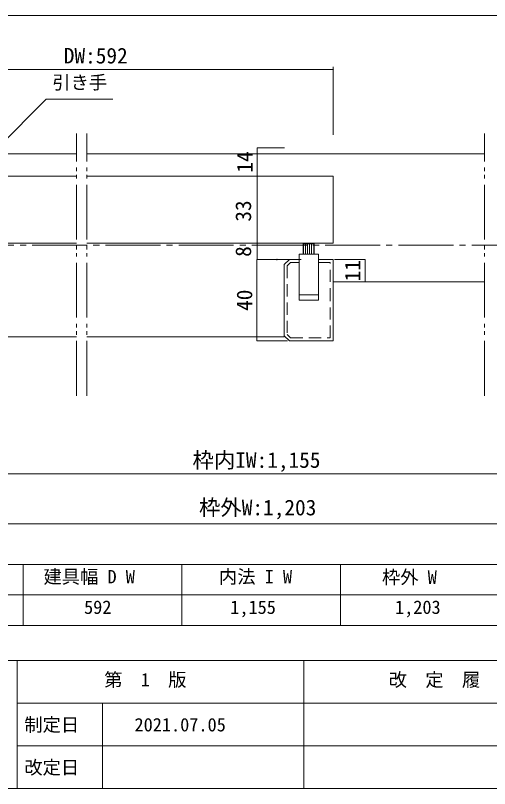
# Model space of a CAD drawing. Units: millimetres on the paper, enlarged 10 times, with parts at other scales. Extents: x -1985 to 2015, y -1370 to 1400.
# Drawn here: x -1178 to -401, y -1370 to -102 of the extents above; entities that cross this region are included whole.
import ezdxf
from ezdxf.enums import TextEntityAlignment as Align

# ---------------------------------------------------------------- set-up
doc = ezdxf.new("R2010")
doc.units = ezdxf.units.MM
doc.header["$LTSCALE"] = 10
for name, pattern in [('CHAIN2', [12, 9, -1, 1, -1]), ('DOUBLE_CHAIN2', [12.8, 9, -1, 0.6, -0.6, 0.6, -1]), ('USER9', [3, 2, -1])]:
    doc.linetypes.add(name, pattern=pattern)
doc.layers.add('1-1_0', color=7, linetype='Continuous', lineweight=20)
doc.layers.add('2-1', color=7, linetype='Continuous', lineweight=20)
doc.styles.add('ＭＳ ゴシック', font='')
doc.styles.get('ＭＳ ゴシック').set_extended_font_data('MS Gothic')

msp = doc.modelspace()

# ---------------------------------------------------------------- linework, layer by layer
at = {"layer": '1-1_0'}
for p, q in [((395, -102.5), (-1935, -102.5)), ((395, -102.5), (-1935, -102.5)), ((395, -102.5), (-1935, -102.5)), ((395, -102.5), (-1935, -102.5)), ((395, -1002.5), (-1935, -1002.5)), ((395, -1002.5), (-1935, -1002.5)), ((395, -1002.5), (-1935, -1002.5)), ((-1165, -1002.5), (-1165, -1102.5)), ((-905, -1002.5), (-905, -1102.5)), ((-645, -1002.5), (-645, -1102.5)), ((395, -1052.5), (-1935, -1052.5)), ((395, -1102.5), (-1935, -1102.5)), ((2015, -1160), (-1985, -1160)), ((-1175, -1160), (-1175, -1370)), ((-705, -1160), (-705, -1370)), ((2015, -1230), (-1175, -1230)), ((-1035, -1230), (-1035, -1370)), ((75, -1300), (-1175, -1300)), ((-1985, -1370), (2015, -1370))]:
    msp.add_line(p, q, dxfattribs=at)
at = {"layer": '2-1', "color": 4, "lineweight": 9}
for p, q in [((-657.11, -298.2), (-657.11, -186.86)), ((-1413.42, -191.02), (-657.11, -191.02)), ((-656.59, -191.02), (-657.63, -191.02)), ((-656.59, -191.02), (-657.63, -191.02)), ((-656.59, -191.02), (-657.63, -191.02)), ((-656.59, -191.02), (-657.63, -191.02)), ((-656.59, -191.02), (-657.63, -191.02)), ((-656.59, -191.02), (-657.63, -191.02)), ((-656.59, -191.02), (-657.63, -191.02)), ((-656.59, -191.02), (-657.63, -191.02)), ((-656.59, -191.02), (-657.63, -191.02)), ((-656.59, -191.02), (-657.63, -191.02)), ((-1243.42, -356.05), (-1127.22, -239.85)), ((-1127.22, -239.85), (-1018.05, -239.85)), ((-781.47, -319.38), (-781.47, -366.05)), ((-781.47, -319.38), (-736.81, -319.38)), ((-781.68, -476.05), (-781.68, -366.05)), ((-742.11, -476.05), (-785.85, -476.05)), ((-742.11, -476.05), (-785.85, -476.05)), ((-781.68, -476.57), (-781.68, -475.53)), ((-781.68, -475.53), (-781.68, -476.57)), ((-781.68, -502.72), (-781.68, -476.05)), ((-781.89, -502.72), (-731.89, -502.72)), ((-781.89, -502.72), (-781.89, -636.05)), ((-709.71, -502.72), (-753.45, -502.72)), ((-709.71, -502.72), (-753.45, -502.72)), ((-749.28, -503.24), (-749.28, -502.2)), ((-749.28, -502.2), (-749.28, -503.24)), ((-604.72, -502.72), (-654.72, -502.72)), ((-604.72, -502.72), (-604.72, -539.38)), ((-604.72, -539.38), (-654.72, -539.38)), ((-781.89, -636.05), (-731.89, -636.05)), ((-1396.75, -854.18), (-143.51, -854.18)), ((-1476.75, -936.19), (-63.51, -936.19))]:
    msp.add_line(p, q, dxfattribs=at)
at = {"layer": '2-1', "linetype": 'DOUBLE_CHAIN2'}
for p, q in [((-1077.42, -725.96), (-1077.42, -295.85)), ((-1060.75, -725.96), (-1060.75, -295.85)), ((-409.16, -725.96), (-409.16, -295.85))]:
    msp.add_line(p, q, dxfattribs=at)
at = {"layer": '2-1'}
for p, q in [((-1396.75, -329.38), (-1077.42, -329.38)), ((-1060.75, -329.38), (-409.16, -329.38)), ((-1413.42, -366.05), (-1077.42, -366.05)), ((-1060.75, -366.05), (-657.11, -366.05)), ((-1413.42, -476.05), (-1077.42, -476.05)), ((-706.16, -477.15), (-688.06, -477.15)), ((-706.16, -493.95), (-706.16, -477.15)), ((-705.6, -492.73), (-705.6, -477.15)), ((-702.27, -492.73), (-702.27, -477.15)), ((-698.93, -492.73), (-698.93, -477.15)), ((-695.6, -492.73), (-695.6, -477.15)), ((-692.27, -492.73), (-692.27, -477.15)), ((-688.93, -492.73), (-688.93, -477.15)), ((-688.06, -477.15), (-688.06, -493.95)), ((-712.94, -493.95), (-712.94, -560.62)), ((-712.94, -493.95), (-681.28, -493.95)), ((-681.28, -560.62), (-681.28, -493.95)), ((-737.11, -511.05), (-728.78, -502.72)), ((-712.94, -502.72), (-728.78, -502.72)), ((-712.94, -502.72), (-728.78, -502.72)), ((-712.94, -502.72), (-728.78, -502.72)), ((-712.94, -502.72), (-712.94, -569.38)), ((-657.11, -502.72), (-681.28, -502.72)), ((-657.11, -502.72), (-681.28, -502.72)), ((-681.28, -569.38), (-681.28, -502.72)), ((-657.11, -636.05), (-657.11, -502.72)), ((-737.11, -511.05), (-737.11, -627.72)), ((-657.11, -539.38), (-409.16, -539.38)), ((-681.28, -560.62), (-712.94, -560.62)), ((-681.28, -569.38), (-712.94, -569.38)), ((-1396.75, -629.38), (-1077.42, -629.38)), ((-1060.75, -629.38), (-737.11, -629.38)), ((-737.11, -627.72), (-728.78, -636.05)), ((-728.78, -636.05), (-657.11, -636.05))]:
    msp.add_line(p, q, dxfattribs=at)
at = {"layer": '2-1', "color": 4, "linetype": 'CHAIN2', "lineweight": 9}
msp.add_line((-1510.08, -479.38), (11.3, -479.38), dxfattribs=at)
at = {"layer": '2-1', "linetype": 'USER9'}
for p, q in [((-726.71, -507.72), (-732.11, -513.12)), ((-712.94, -507.72), (-726.71, -507.72))]:
    msp.add_line(p, q, dxfattribs=at)
at = {"layer": '2-1'}
msp.add_lwpolyline([(-1060.75, -476.05), (-657.11, -476.05), (-657.11, -366.05)], dxfattribs=at)
at = {"layer": '2-1', "linetype": 'USER9'}
for points in [[(-732.11, -513.12), (-732.11, -625.65), (-726.71, -631.05), (-662.11, -631.05), (-662.11, -569.38)], [(-662.11, -569.38), (-662.11, -507.72), (-681.28, -507.72)]]:
    msp.add_lwpolyline(points, dxfattribs=at)
at = {"layer": '2-1', "color": 4, "lineweight": 9}
for centre, start, end in [((-657.11, -191.02), 180, 0), ((-657.11, -191.02), 180, 0), ((-657.11, -191.02), 180, 0), ((-657.11, -191.02), 180, 0), ((-657.11, -191.02), 180, 0), ((-657.11, -191.02), 180, 0), ((-657.11, -191.02), 180, 0), ((-657.11, -191.02), 180, 0), ((-657.11, -191.02), 180, 0), ((-657.11, -191.02), 180, 0), ((-781.68, -476.05), 90, 270), ((-781.68, -476.05), 270, 90), ((-749.28, -502.72), 90, 270), ((-749.28, -502.72), 270, 90)]:
    msp.add_arc(centre, 0.521, start, end, dxfattribs=at)

# ---------------------------------------------------------------- texts
at = {"layer": '1-1_0', "style": 'ＭＳ ゴシック'}
for s, p in [('建具幅 D W', (-1131.7, -1040.24)), ('内法 I W', (-844.13, -1040.24)), ('枠外 W', (-577.08, -1041.02)), ('592', (-1065.17, -1090.25)), ('1,155', (-825.67, -1090.25)), ('1,203', (-555.67, -1090.25)), ('第\u30001\u3000版', (-1032.22, -1209.21)), ('改\u3000定\u3000履\u3000歴 / History', (-566.02, -1209.21)), ('制定日', (-1163.11, -1282.92)), ('2021.07.05', (-982.5, -1282.92)), ('改定日', (-1163.11, -1352.92))]:
    msp.add_text(s, height=21.99, dxfattribs=at).set_placement(p, align=Align.BOTTOM_LEFT)
at = {"layer": '2-1', "style": 'ＭＳ ゴシック'}
for s, height, p in [('DW:592', 25.66, (-1098.37, -188.94)), ('引き手', 21.99, (-1117.22, -229.85)), ('枠内IW:1,155', 25.66, (-887.46, -851.88)), ('枠外W:1,203', 25.66, (-876.79, -929.8))]:
    msp.add_text(s, height=height, dxfattribs=at).set_placement(p, align=Align.BOTTOM_LEFT)
for s, p in [('14', (-781.47, -360.22)), ('33', (-783.77, -440.61)), ('8', (-783.77, -498.27)), ('11', (-604.72, -538.55)), ('40', (-781.89, -586.88))]:
    msp.add_text(s, height=25.66, rotation=90, dxfattribs=at).set_placement(p, align=Align.BOTTOM_LEFT)

doc.saveas('drawing.dxf')
